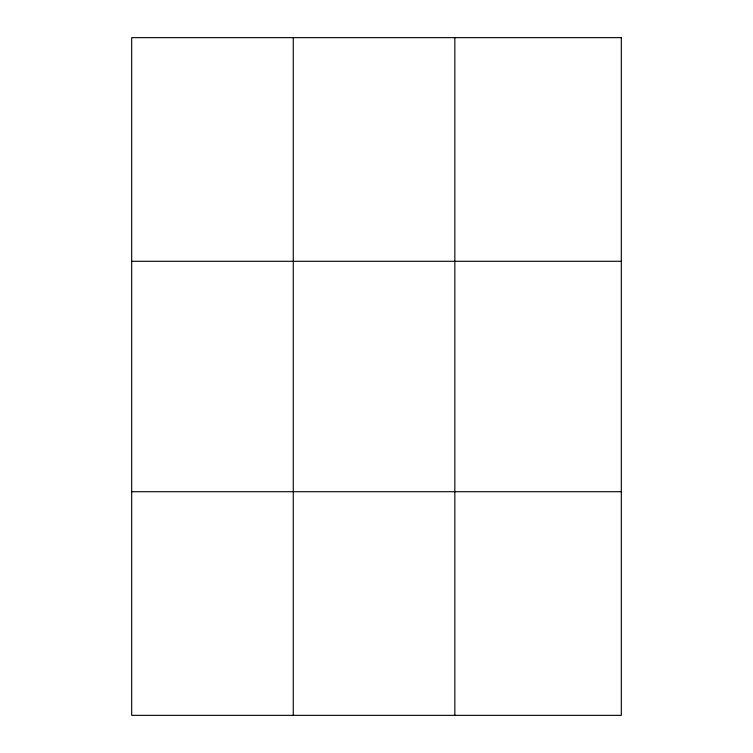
<?xml version="1.0" encoding="UTF-8"?>
<svg xmlns="http://www.w3.org/2000/svg" width="753" height="753" viewBox="0 0 753 753"><rect width="100%" height="100%" fill="white"/><g stroke="black" fill="none" stroke-linecap="round" stroke-linejoin="round"><path stroke-width="1.13" d="M293.265 37.65L293.265 715.35M454.84 37.65L454.84 715.35M131.681 261.291L621.319 261.291M131.681 491.709L621.319 491.709M621.319 37.65L621.319 715.35L131.681 715.35L131.681 37.65L621.319 37.65"/></g></svg>
